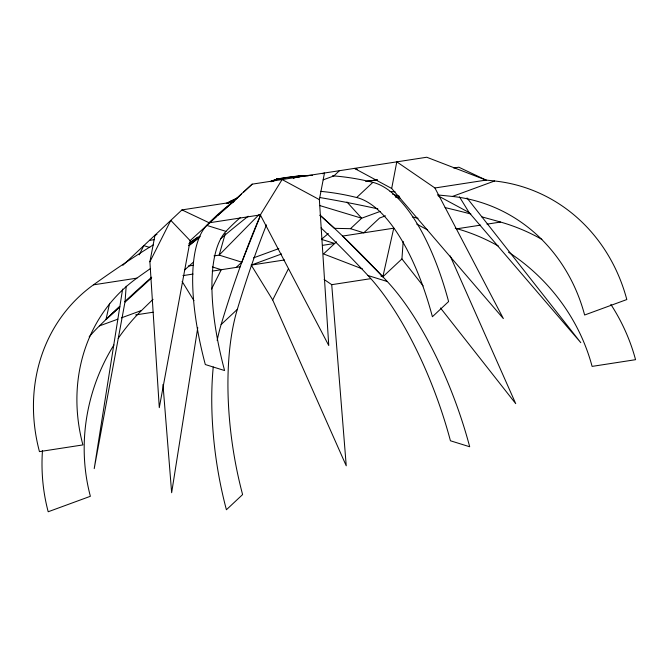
<?xml version="1.0" encoding="UTF-8"?>
<svg xmlns="http://www.w3.org/2000/svg" width="669" height="669" viewBox="0 0 669 669"><rect width="100%" height="100%" fill="white"/><g stroke="black" fill="none" stroke-linecap="round" stroke-linejoin="round"><path stroke-width="1" d="M126.182 286.173L125.061 301.627L94.212 468.643L122.611 289.1M423.143 285.914L401.927 258.936L403.19 241.425M197.765 327.626L171.649 492.727L162.977 384.466M434.925 187.981L503.356 318.586L391.683 188.466L396.792 161.856L434.925 187.981L486.062 180.095L426.747 157.24L252.154 184.159L190.138 240.648L159.289 407.664L149.898 261.78L154.999 235.17L156.956 234.451M319.364 199.621L282.109 179.543L260.333 214.908L328.763 345.505L319.364 199.621L324.473 173.012L322.517 173.731M119.776 306.937L105.995 319.489L109.624 303.291M225.311 233.498L219.156 255.115L213.988 255.909M236.249 267.399L241.835 262.164L260.517 215.359M139.194 254.83L143.835 245.632L149.772 247.471M149.898 261.78L170.796 220.369L190.138 240.648M211.521 289.033L221.272 269.707L212.374 266.939M324.097 279.458L331.724 284.676L346.241 465.8L272.693 299.963L288.481 268.679M228.639 203.092L229.96 201.561L237.37 198.032M298.834 177.344L300.164 175.822L308.334 175.847M228.514 203.042L229.96 201.561L235.839 199.412M259.129 214.49L219.148 255.106L241.835 262.164M122.837 265.309L181.96 209.907L233.096 202.021L236.14 199.161M105.995 319.489L119.726 306.628M237.671 197.74L241.484 194.161M243.767 192.02L252.154 184.159M339.451 170.704L333.864 175.93L323.16 179.852M217.149 340.479A178.472 70.747 81.2 0 1 221.13 324.549L237.319 309.371A1327.045 526.001 81.2 0 1 266.463 224.859M356.686 197.522L372.884 182.353A178.472 70.747 81.2 0 1 448.598 301.56L432.4 316.73A178.472 70.747 81.2 0 0 356.686 197.522A1327.045 526.001 81.2 0 0 320.468 191.342M336.507 241.793L323.545 253.936L362.447 268.921M319.882 215.226L334.458 228.338L350.506 228.681L361.67 218.219L319.749 205.559M401.927 258.936L382.86 276.79L380.92 276.046M125.136 302.053L151.169 278.346M181.96 209.907L209.196 222.794L216.137 216.764M217.676 215.418L233.096 202.021M328.328 233.523L321.429 239.343L334.709 243.474L322.609 245.339M189.176 245.531L199.747 237.119M188.725 243.909L197.765 237.135M275.477 180.178L277.2 179.024L300.164 175.822L304.261 176.34M273.646 181.023L277.2 179.024A1327.045 526.001 81.2 0 1 312.448 175.311M226.323 203.593L229.96 201.561M271.589 181.7L277.2 179.024A1327.045 1203.431 -72.7 0 1 282.067 178.606M270.627 181.684L277.2 179.024L282.351 178.682M293.306 178.33L300.164 175.822L302.037 176.399M253.509 257.883L278.814 248.6M380.159 211.429L361.67 218.211L346.952 201.996M272.693 299.963L251.226 265.091L281.582 253.961M385.453 215.861L379.582 218.019L363.794 232.812L350.506 228.681M89.178 336.825A178.472 161.848 -72.7 0 1 99.405 325.92L117.861 319.155M121.373 317.867L141.585 310.449A1327.045 1203.431 -72.7 0 1 153.042 299.327M452.428 196.443L494.6 180.981A178.472 161.848 -72.7 0 1 626.811 299.545L584.631 315.015A178.472 161.848 -72.7 0 0 452.428 196.443A1327.045 1203.431 -72.7 0 0 437.375 194.938M453.707 168.003L458.825 167.208L486.062 180.095M209.196 222.794L260.333 214.908M149.421 240.397L154.414 239.627M188.365 266.045L193.408 265.267M136.886 278.145A178.472 158.152 46.9 0 0 82.906 444.918L39.454 451.617A178.472 158.152 46.9 0 1 93.434 284.843L136.886 278.145A1327.045 1175.901 46.9 0 1 150.55 268.486M455.221 228.221A1327.045 1175.901 46.9 0 1 457.119 228.756L480.66 225.127M486.99 224.148L500.571 222.058A178.472 158.152 46.9 0 1 541.882 239.393M182.946 275.62L193.032 274.064M212.198 271.112L240.246 266.78M251.226 265.091L284.517 259.957M135.656 314.915L153.042 312.231M331.724 284.676L370.593 278.689M281.373 178.991L277.2 179.024A1327.045 459.544 69.9 0 0 270.427 181.491M279.274 179.2L277.2 179.024A1327.045 1175.901 46.9 0 0 271.597 181.567M395.906 197.238L400.012 197.982M357.397 169.316L354.428 168.387L391.683 188.466M392.569 194.177L399.477 196.326M225.988 231.365A178.472 61.807 69.9 0 0 224.583 370.542L205.308 364.546A178.472 61.807 69.9 0 1 206.713 225.369L225.988 231.365A1327.045 459.544 69.9 0 1 240.338 217.592M368.025 275.536L387.292 281.524A178.472 61.807 69.9 0 1 469.697 446.758L450.429 440.771A178.472 61.807 69.9 0 0 368.025 275.536A1327.045 459.544 69.9 0 0 321.045 227.895M438.228 195.9L469.12 212.55L580.792 342.662L467.004 197.957M416.72 224.098L427.625 229.969M440.495 307.991L515.715 403.641L450.195 255.918M459.461 196.853L469.12 212.55M182.127 281.473L193.935 300.657M206.713 225.369A1327.045 459.544 69.9 0 1 234.15 201.26M332.393 175.822A1327.045 526.001 81.2 0 1 372.884 182.353M484.247 179.911A1327.045 1203.431 -72.7 0 1 494.6 180.981M395.237 196.736A1327.045 1175.901 46.9 0 1 399.234 197.531M445.086 207.582A1327.045 1175.901 46.9 0 1 470.901 214.005M481.797 216.873A1327.045 1175.901 46.9 0 1 500.571 222.058M99.405 325.92A1327.045 1203.431 -72.7 0 1 119.584 306.502M124.877 301.543A1327.045 1203.431 -72.7 0 1 151.704 277.183M188.658 245.699A1327.045 1203.431 -72.7 0 1 199.864 236.6M93.434 284.843A1327.045 1175.901 46.9 0 1 153.527 244.729M226.44 203.485A1327.045 1175.901 46.9 0 1 237.395 197.924M390.019 191.526A1327.045 1203.431 -72.7 0 1 395.07 191.794M610.847 304.403A178.472 158.152 46.9 0 1 635.55 359.688L592.098 366.395A178.472 158.152 46.9 0 0 508.457 252.171M457.119 228.756A178.472 158.152 46.9 0 1 498.43 246.092M320.167 197.589A1327.045 1175.901 46.9 0 1 377.851 208.853M412.33 216.881A1327.045 1175.901 46.9 0 1 418.066 218.303M320.242 215.267A1327.045 459.544 69.9 0 1 387.292 281.524M213.244 366.963A178.472 70.747 81.2 0 0 226.406 509.753L242.604 494.575A178.472 70.747 81.2 0 1 237.319 309.371M221.13 324.549A1327.045 526.001 81.2 0 1 260.693 214.808M42.465 450.597A178.472 161.848 -72.7 0 0 48.193 511.76L90.374 496.289A178.472 161.848 -72.7 0 1 113.931 344.945M118.187 338.439A178.472 161.848 -72.7 0 1 141.585 310.449M184.452 270.125A1327.045 1203.431 -72.7 0 1 193.366 262.164M220.502 238.808A1327.045 1203.431 -72.7 0 1 248.191 216.229M190.004 242.379A1327.045 1175.901 46.9 0 1 200.064 236.124M393.748 228.188L382.86 276.79L342.612 236.073L393.748 228.188M277.2 179.024L275.511 180.245A1327.045 1203.431 -72.7 0 1 277.2 179.024A1327.045 1175.901 46.9 0 1 279.199 179.233L277.2 179.024M377.207 179.802L365.843 181.55L377.207 179.794"/></g></svg>
